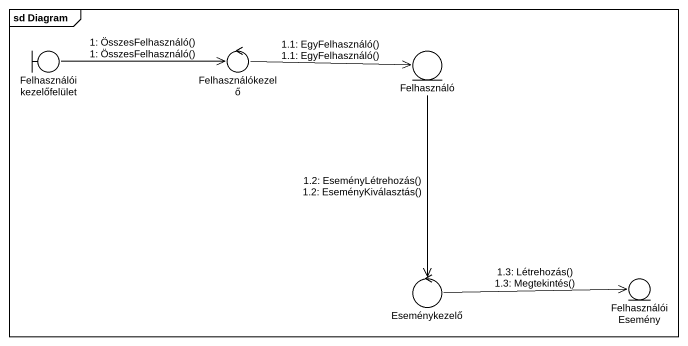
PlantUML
@startuml
mainframe sd Diagram
boundary "Felhasználói kezelőfelület" as Felhasználói_kezelőfelület
control Felhasználókezelő
entity Felhasználó
control Eseménykezelő
entity FelhasználóiEsemény
Felhasználói_kezelőfelület -right-> Felhasználókezelő : 1: ÖsszesFelhasználó()\n1: ÖsszesFelhasználó()
Felhasználókezelő -right-> Felhasználó : 1.1: EgyFelhasználó()\n1.1: EgyFelhasználó()
Felhasználó --> Eseménykezelő : 1.2: EseményLétrehozás()\n1.2: EseményKiválasztás()
Eseménykezelő -right-> FelhasználóiEsemény : 1.3: Létrehozás()\n1.3: Megtekintés()
@enduml
